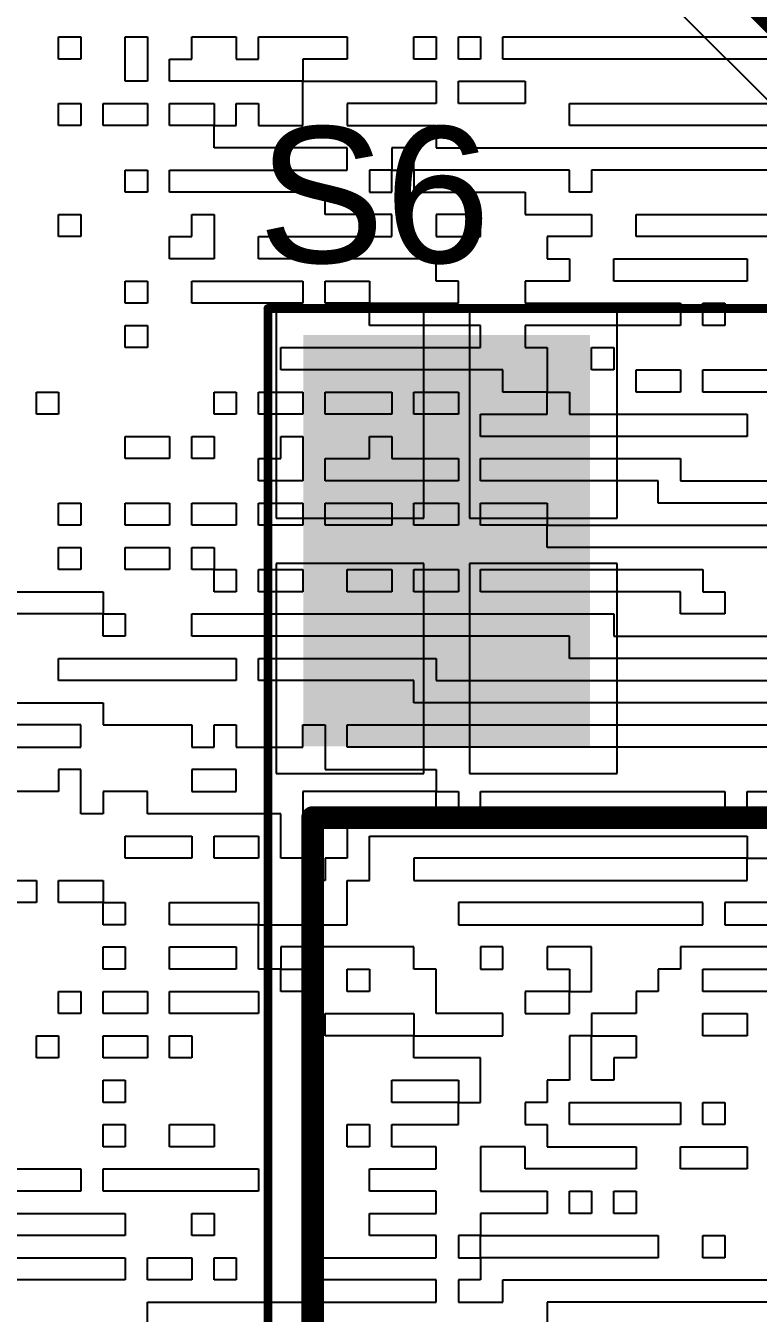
# Model space of a CAD drawing. Header units: inches. Extents: x 0.02 to 6.01, y 0.01 to 5.6.
# Drawn here: x 3.9937 to 4.1551, y 2.9088 to 3.1927 of the extents above; entities that cross this region are included whole.
import ezdxf

# ---------------------------------------------------------------- set-up
doc = ezdxf.new("R2010")
doc.units = ezdxf.units.IN
doc.header["$MEASUREMENT"] = 0
for name, color, linetype in [('Bottom Layer', 5, 'Continuous'), ('Bottom Overlay', 54, 'Continuous'), ('Mechanical 13', 56, 'Continuous'), ('Mechanical 15', 56, 'Continuous'), ('Top Layer', 1, 'Continuous'), ('Top Overlay', 2, 'Continuous'), ('Top Paste', 8, 'Continuous'), ('Top Solder', 216, 'Continuous')]:
    doc.layers.add(name, color=color, linetype=linetype)
doc.styles.add('Arial', font='', dxfattribs={"height": 0.2})
doc.styles.get('Arial').set_extended_font_data('Arial')

# ---------------------------------------------------------------- blocks, each defined once
blk = doc.blocks.new('SW_TL3301AF160QG_23')
at = {"layer": 'Top Layer'}
blk.add_hatch(color=1, dxfattribs=at).paths.add_polyline_path([(0.1378, 0.11614), (0.22047, 0.11614), (0.22047, 0.06102), (0.1378, 0.06102)])
at = {"layer": 'Top Paste'}
blk.add_hatch(color=8, dxfattribs=at).paths.add_polyline_path([(0.1378, 0.11614), (0.22047, 0.11614), (0.22047, 0.06102), (0.1378, 0.06102)])
at = {"layer": 'Top Solder'}
blk.add_hatch(color=216, dxfattribs=at).paths.add_polyline_path([(0.1338, 0.12014), (0.22447, 0.12014), (0.22447, 0.05702), (0.1338, 0.05702)])
at = {"layer": 'Mechanical 13'}
for points in [[(-0.11811, 0.11811, 0.005, 0.005, 0), (0.11811, 0.11811, 0.005, 0.005, 0)], [(0.11811, 0.11811, 0.005, 0.005, 0), (0.11811, -0.11811, 0.005, 0.005, 0)]]:
    blk.add_lwpolyline(points, format="xyseb", dxfattribs=at)
blk.add_lwpolyline([(0.11686, 0.11811, 0.0025, 0.0025, 1), (0.11936, 0.11811, 0.0025, 0.0025, 1)], format="xyseb", close=True, dxfattribs=at)
blk.add_lwpolyline([(0.11686, 0.11811, 0.0025, 0.0025, 1), (0.11936, 0.11811, 0.0025, 0.0025, 1)], format="xyseb", close=True, dxfattribs=at)
at = {"layer": 'Mechanical 15'}
for points in [[(-0.23031, 0.12795, 0.00197, 0.00197, 0), (0.23031, 0.12795, 0.00197, 0.00197, 0)], [(0.23031, 0.12795, 0.00197, 0.00197, 0), (0.23031, -0.12795, 0.00197, 0.00197, 0)]]:
    blk.add_lwpolyline(points, format="xyseb", dxfattribs=at)
blk.add_lwpolyline([(0.22982, 0.12795, 0.000984, 0.000984, 1), (0.23081, 0.12795, 0.000984, 0.000984, 1)], format="xyseb", close=True, dxfattribs=at)
blk.add_lwpolyline([(0.22982, 0.12795, 0.000984, 0.000984, 1), (0.23081, 0.12795, 0.000984, 0.000984, 1)], format="xyseb", close=True, dxfattribs=at)
at = {"layer": 'Top Overlay'}
for points in [[(-0.11811, 0.11811, 0.005, 0.005, 0), (0.11811, 0.11811, 0.005, 0.005, 0)], [(0.11811, 0.11811, 0.005, 0.005, 0), (0.11811, -0.11811, 0.005, 0.005, 0)]]:
    blk.add_lwpolyline(points, format="xyseb", dxfattribs=at)
blk.add_lwpolyline([(0.11686, 0.11811, 0.0025, 0.0025, 1), (0.11936, 0.11811, 0.0025, 0.0025, 1)], format="xyseb", close=True, dxfattribs=at)
blk.add_lwpolyline([(0.11686, 0.11811, 0.0025, 0.0025, 1), (0.11936, 0.11811, 0.0025, 0.0025, 1)], format="xyseb", close=True, dxfattribs=at)

msp = doc.modelspace()

# ---------------------------------------------------------------- linework, layer by layer
at = {"layer": 'Bottom Layer'}
msp.add_lwpolyline([(4.54993, 5.5954, 0.01, 0.01, -0.760418), (3.00371, 0.01993, 0.01, 0.01, 0)], format="xyseb", dxfattribs=at)
at = {"layer": 'Bottom Overlay'}
for p, q in [((4.00092, 3.18532), (4.00092, 3.19021)), ((4.00092, 3.19021), (4.00581, 3.19021)), ((4.00581, 3.19021), (4.00581, 3.18532)), ((4.0156, 3.18532), (4.0156, 3.19021)), ((4.0156, 3.19021), (4.02049, 3.19021)), ((4.02049, 3.19021), (4.02049, 3.18043)), ((4.03028, 3.18532), (4.03028, 3.19021)), ((4.03028, 3.19021), (4.04007, 3.19021)), ((4.04007, 3.19021), (4.04007, 3.18532)), ((4.04496, 3.18532), (4.04496, 3.19021)), ((4.04496, 3.19021), (4.06453, 3.19021)), ((4.06453, 3.19021), (4.06453, 3.18532)), ((4.07921, 3.19021), (4.08411, 3.19021)), ((4.07921, 3.18532), (4.07921, 3.19021)), ((4.08411, 3.19021), (4.08411, 3.18532)), ((4.089, 3.19021), (4.09389, 3.19021)), ((4.089, 3.18532), (4.089, 3.19021)), ((4.09389, 3.19021), (4.09389, 3.18532)), ((4.09879, 3.18532), (4.09879, 3.19021)), ((4.09879, 3.19021), (4.1624, 3.19021)), ((4.00581, 3.18532), (4.00092, 3.18532)), ((4.0156, 3.18043), (4.0156, 3.18532)), ((4.02539, 3.18043), (4.02539, 3.18532)), ((4.02539, 3.18532), (4.03028, 3.18532)), ((4.04007, 3.18532), (4.04496, 3.18532)), ((4.05475, 3.18532), (4.05475, 3.18043)), ((4.06453, 3.18532), (4.05475, 3.18532)), ((4.08411, 3.18532), (4.07921, 3.18532)), ((4.09389, 3.18532), (4.089, 3.18532)), ((4.16729, 3.18532), (4.09879, 3.18532)), ((4.02049, 3.18043), (4.0156, 3.18043)), ((4.05475, 3.18043), (4.02539, 3.18043)), ((4.05475, 3.17064), (4.05475, 3.18043)), ((4.05475, 3.18043), (4.08411, 3.18043)), ((4.08411, 3.18043), (4.08411, 3.17553)), ((4.089, 3.17553), (4.089, 3.18043)), ((4.089, 3.18043), (4.10368, 3.18043)), ((4.10368, 3.18043), (4.10368, 3.17553)), ((4.00092, 3.17064), (4.00092, 3.17553)), ((4.00092, 3.17553), (4.00581, 3.17553)), ((4.00581, 3.17553), (4.00581, 3.17064)), ((4.01071, 3.17064), (4.01071, 3.17553)), ((4.01071, 3.17553), (4.02049, 3.17553)), ((4.02049, 3.17553), (4.02049, 3.17064)), ((4.02539, 3.17553), (4.03028, 3.17553)), ((4.02539, 3.17064), (4.02539, 3.17553)), ((4.03028, 3.17553), (4.03517, 3.17553)), ((4.03517, 3.17553), (4.03517, 3.17064)), ((4.04007, 3.17064), (4.04007, 3.17553)), ((4.04007, 3.17553), (4.04496, 3.17553)), ((4.04496, 3.17553), (4.04496, 3.17064)), ((4.08411, 3.17553), (4.06453, 3.17553)), ((4.06453, 3.17553), (4.06453, 3.17064)), ((4.09879, 3.17553), (4.089, 3.17553)), ((4.10368, 3.17553), (4.09879, 3.17553)), ((4.11347, 3.17064), (4.11347, 3.17553)), ((4.11347, 3.17553), (4.17708, 3.17553)), ((4.00581, 3.17064), (4.00092, 3.17064)), ((4.02049, 3.17064), (4.01071, 3.17064)), ((4.03517, 3.17064), (4.02539, 3.17064)), ((4.03517, 3.16575), (4.03517, 3.17064)), ((4.03517, 3.17064), (4.04007, 3.17064)), ((4.04496, 3.17064), (4.05475, 3.17064)), ((4.06453, 3.17064), (4.08411, 3.17064)), ((4.08411, 3.17064), (4.08411, 3.16575)), ((4.14772, 3.17064), (4.11347, 3.17064)), ((4.15261, 3.17064), (4.14772, 3.17064)), ((4.17708, 3.17064), (4.15261, 3.17064)), ((4.06453, 3.16575), (4.03517, 3.16575)), ((4.06453, 3.16085), (4.06453, 3.16575)), ((4.07921, 3.16575), (4.07432, 3.16575)), ((4.07432, 3.16575), (4.07432, 3.16085)), ((4.07921, 3.16085), (4.07921, 3.16575)), ((4.08411, 3.16575), (4.17219, 3.16575)), ((4.0156, 3.15596), (4.0156, 3.16085)), ((4.0156, 3.16085), (4.02049, 3.16085)), ((4.02049, 3.16085), (4.02049, 3.15596)), ((4.02539, 3.15596), (4.02539, 3.16085)), ((4.02539, 3.16085), (4.06453, 3.16085)), ((4.07432, 3.16085), (4.06943, 3.16085)), ((4.06943, 3.16085), (4.06943, 3.15596)), ((4.07432, 3.16085), (4.07921, 3.16085)), ((4.07432, 3.15596), (4.07432, 3.16085)), ((4.11347, 3.16085), (4.07921, 3.16085)), ((4.07921, 3.16085), (4.07921, 3.15596)), ((4.11347, 3.15596), (4.11347, 3.16085)), ((4.17219, 3.16085), (4.11836, 3.16085)), ((4.11836, 3.16085), (4.11836, 3.15596)), ((4.02049, 3.15596), (4.0156, 3.15596)), ((4.05964, 3.15596), (4.02539, 3.15596)), ((4.05964, 3.15107), (4.05964, 3.15596)), ((4.06943, 3.15596), (4.07432, 3.15596)), ((4.07921, 3.15596), (4.10368, 3.15596)), ((4.10368, 3.15596), (4.10368, 3.15107)), ((4.11836, 3.15596), (4.11347, 3.15596)), ((4.00092, 3.14617), (4.00092, 3.15107)), ((4.00092, 3.15107), (4.00581, 3.15107)), ((4.00581, 3.15107), (4.00581, 3.14617)), ((4.03028, 3.14617), (4.03028, 3.15107)), ((4.03028, 3.15107), (4.03517, 3.15107)), ((4.03517, 3.15107), (4.03517, 3.14128)), ((4.07432, 3.15107), (4.05964, 3.15107)), ((4.07432, 3.14617), (4.07432, 3.15107)), ((4.09389, 3.15107), (4.08411, 3.15107)), ((4.08411, 3.15107), (4.08411, 3.14617)), ((4.09389, 3.14617), (4.09389, 3.15107)), ((4.10368, 3.15107), (4.11836, 3.15107)), ((4.11836, 3.15107), (4.11836, 3.14617)), ((4.12815, 3.14617), (4.12815, 3.15107)), ((4.12815, 3.15107), (4.14283, 3.15107)), ((4.14283, 3.15107), (4.14772, 3.15107)), ((4.14772, 3.15107), (4.1624, 3.15107)), ((4.00581, 3.14617), (4.00092, 3.14617)), ((4.02539, 3.14617), (4.03028, 3.14617)), ((4.02539, 3.14128), (4.02539, 3.14617)), ((4.04496, 3.14128), (4.04496, 3.14617)), ((4.04496, 3.14617), (4.07432, 3.14617)), ((4.08411, 3.14617), (4.09389, 3.14617)), ((4.11836, 3.14617), (4.10857, 3.14617)), ((4.10857, 3.14617), (4.10857, 3.14128)), ((4.1624, 3.14617), (4.12815, 3.14617)), ((4.03517, 3.14128), (4.02539, 3.14128)), ((4.08411, 3.14128), (4.04496, 3.14128)), ((4.08411, 3.13639), (4.08411, 3.14128)), ((4.10857, 3.14128), (4.11347, 3.14128)), ((4.11347, 3.14128), (4.11347, 3.13639)), ((4.12325, 3.13639), (4.12325, 3.14128)), ((4.12325, 3.14128), (4.15261, 3.14128)), ((4.15261, 3.14128), (4.15261, 3.13639)), ((4.0156, 3.13149), (4.0156, 3.13639)), ((4.0156, 3.13639), (4.02049, 3.13639)), ((4.02049, 3.13639), (4.02049, 3.13149)), ((4.03028, 3.13149), (4.03028, 3.13639)), ((4.03028, 3.13639), (4.04007, 3.13639)), ((4.04007, 3.13639), (4.04496, 3.13639)), ((4.04496, 3.13639), (4.05475, 3.13639)), ((4.05475, 3.13639), (4.05475, 3.13149)), ((4.05964, 3.13149), (4.05964, 3.13639)), ((4.05964, 3.13639), (4.06943, 3.13639)), ((4.06943, 3.13639), (4.06943, 3.13149)), ((4.089, 3.13639), (4.08411, 3.13639)), ((4.089, 3.13149), (4.089, 3.13639)), ((4.11347, 3.13639), (4.10368, 3.13639)), ((4.10368, 3.13639), (4.10368, 3.13149)), ((4.13304, 3.13639), (4.12325, 3.13639)), ((4.13793, 3.13639), (4.13304, 3.13639)), ((4.15261, 3.13639), (4.13793, 3.13639)), ((4.02049, 3.13149), (4.0156, 3.13149)), ((4.05475, 3.13149), (4.03028, 3.13149)), ((4.06453, 3.13149), (4.05964, 3.13149)), ((4.06943, 3.13149), (4.06453, 3.13149)), ((4.06943, 3.1266), (4.06943, 3.13149)), ((4.06943, 3.13149), (4.089, 3.13149)), ((4.10368, 3.13149), (4.13793, 3.13149)), ((4.13793, 3.13149), (4.13793, 3.1266)), ((4.14283, 3.13149), (4.14772, 3.13149)), ((4.14283, 3.1266), (4.14283, 3.13149)), ((4.14772, 3.13149), (4.14772, 3.1266)), ((4.0156, 3.12171), (4.0156, 3.1266)), ((4.0156, 3.1266), (4.02049, 3.1266)), ((4.02049, 3.1266), (4.02049, 3.12171)), ((4.09389, 3.1266), (4.06943, 3.1266)), ((4.09389, 3.12171), (4.09389, 3.1266)), ((4.13793, 3.1266), (4.10368, 3.1266)), ((4.10368, 3.1266), (4.10368, 3.12171)), ((4.14772, 3.1266), (4.14283, 3.1266)), ((4.02049, 3.12171), (4.0156, 3.12171)), ((4.04985, 3.11681), (4.04985, 3.12171)), ((4.04985, 3.12171), (4.09389, 3.12171)), ((4.10368, 3.12171), (4.10857, 3.12171)), ((4.10857, 3.12171), (4.10857, 3.11192)), ((4.11836, 3.12171), (4.12325, 3.12171)), ((4.11836, 3.11681), (4.11836, 3.12171)), ((4.12325, 3.12171), (4.12325, 3.11681)), ((4.09879, 3.11681), (4.04985, 3.11681)), ((4.09879, 3.11192), (4.09879, 3.11681)), ((4.12325, 3.11681), (4.11836, 3.11681)), ((4.12815, 3.11192), (4.12815, 3.11681)), ((4.12815, 3.11681), (4.13793, 3.11681)), ((4.13793, 3.11681), (4.13793, 3.11192)), ((4.14283, 3.11192), (4.14283, 3.11681)), ((4.14283, 3.11681), (4.17708, 3.11681)), ((3.99603, 3.11192), (4.00092, 3.11192)), ((3.99603, 3.10703), (3.99603, 3.11192)), ((4.00092, 3.11192), (4.00092, 3.10703)), ((4.03517, 3.11192), (4.04007, 3.11192)), ((4.03517, 3.10703), (4.03517, 3.11192)), ((4.04007, 3.11192), (4.04007, 3.10703)), ((4.04496, 3.10703), (4.04496, 3.11192)), ((4.04496, 3.11192), (4.05475, 3.11192)), ((4.05475, 3.11192), (4.05475, 3.10703)), ((4.05964, 3.10703), (4.05964, 3.11192)), ((4.05964, 3.11192), (4.06943, 3.11192)), ((4.06943, 3.11192), (4.07432, 3.11192)), ((4.07432, 3.11192), (4.07432, 3.10703)), ((4.07921, 3.10703), (4.07921, 3.11192)), ((4.07921, 3.11192), (4.08411, 3.11192)), ((4.08411, 3.11192), (4.089, 3.11192)), ((4.089, 3.11192), (4.089, 3.10703)), ((4.10857, 3.11192), (4.09879, 3.11192)), ((4.10857, 3.10703), (4.10857, 3.11192)), ((4.10857, 3.11192), (4.11347, 3.11192)), ((4.11347, 3.11192), (4.11347, 3.10703)), ((4.13304, 3.11192), (4.12815, 3.11192)), ((4.13793, 3.11192), (4.13304, 3.11192)), ((4.18197, 3.11192), (4.14283, 3.11192)), ((4.00092, 3.10703), (3.99603, 3.10703)), ((4.04007, 3.10703), (4.03517, 3.10703)), ((4.05475, 3.10703), (4.04496, 3.10703)), ((4.07432, 3.10703), (4.05964, 3.10703)), ((4.089, 3.10703), (4.07921, 3.10703)), ((4.09389, 3.10213), (4.09389, 3.10703)), ((4.09389, 3.10703), (4.10857, 3.10703)), ((4.11347, 3.10703), (4.15261, 3.10703)), ((4.15261, 3.10703), (4.15261, 3.10213)), ((4.0156, 3.10213), (4.02049, 3.10213)), ((4.0156, 3.09724), (4.0156, 3.10213)), ((4.02049, 3.10213), (4.02539, 3.10213)), ((4.02539, 3.10213), (4.02539, 3.09724)), ((4.03028, 3.09724), (4.03028, 3.10213)), ((4.03028, 3.10213), (4.03517, 3.10213)), ((4.03517, 3.10213), (4.03517, 3.09724)), ((4.04985, 3.10213), (4.05475, 3.10213)), ((4.04985, 3.09724), (4.04985, 3.10213)), ((4.05475, 3.10213), (4.05475, 3.09235)), ((4.06943, 3.09724), (4.06943, 3.10213)), ((4.06943, 3.10213), (4.07432, 3.10213)), ((4.07432, 3.10213), (4.07432, 3.09724)), ((4.09879, 3.10213), (4.09389, 3.10213)), ((4.15261, 3.10213), (4.09879, 3.10213)), ((4.02539, 3.09724), (4.0156, 3.09724)), ((4.03517, 3.09724), (4.03028, 3.09724)), ((4.04496, 3.09235), (4.04496, 3.09724)), ((4.04496, 3.09724), (4.04985, 3.09724)), ((4.05964, 3.09724), (4.06453, 3.09724)), ((4.05964, 3.09235), (4.05964, 3.09724)), ((4.06453, 3.09724), (4.06943, 3.09724)), ((4.07432, 3.09724), (4.089, 3.09724)), ((4.089, 3.09724), (4.089, 3.09235)), ((4.09389, 3.09235), (4.09389, 3.09724)), ((4.09389, 3.09724), (4.13793, 3.09724)), ((4.13793, 3.09724), (4.13793, 3.09235)), ((4.05475, 3.09235), (4.04496, 3.09235)), ((4.089, 3.09235), (4.05964, 3.09235)), ((4.12325, 3.09235), (4.09389, 3.09235)), ((4.12815, 3.09235), (4.12325, 3.09235)), ((4.13304, 3.09235), (4.12815, 3.09235)), ((4.13304, 3.08745), (4.13304, 3.09235)), ((4.13793, 3.09235), (4.1624, 3.09235)), ((4.00092, 3.08745), (4.00581, 3.08745)), ((4.00092, 3.08256), (4.00092, 3.08745)), ((4.00581, 3.08745), (4.00581, 3.08256)), ((4.0156, 3.08745), (4.02049, 3.08745)), ((4.0156, 3.08256), (4.0156, 3.08745)), ((4.02049, 3.08745), (4.02539, 3.08745)), ((4.02539, 3.08745), (4.02539, 3.08256)), ((4.03028, 3.08256), (4.03028, 3.08745)), ((4.03028, 3.08745), (4.04007, 3.08745)), ((4.04007, 3.08745), (4.04007, 3.08256)), ((4.04496, 3.08256), (4.04496, 3.08745)), ((4.04496, 3.08745), (4.04985, 3.08745)), ((4.04985, 3.08745), (4.05475, 3.08745)), ((4.05475, 3.08745), (4.05475, 3.08256)), ((4.05964, 3.08256), (4.05964, 3.08745)), ((4.05964, 3.08745), (4.06453, 3.08745)), ((4.06453, 3.08745), (4.06943, 3.08745)), ((4.06943, 3.08745), (4.07432, 3.08745)), ((4.07432, 3.08745), (4.07432, 3.08256)), ((4.07921, 3.08256), (4.07921, 3.08745)), ((4.07921, 3.08745), (4.089, 3.08745)), ((4.089, 3.08745), (4.089, 3.08256)), ((4.09389, 3.08256), (4.09389, 3.08745)), ((4.09389, 3.08745), (4.10857, 3.08745)), ((4.10857, 3.08745), (4.10857, 3.08256)), ((4.1624, 3.08745), (4.13304, 3.08745)), ((4.00581, 3.08256), (4.00092, 3.08256)), ((4.02539, 3.08256), (4.0156, 3.08256)), ((4.03517, 3.08256), (4.03028, 3.08256)), ((4.04007, 3.08256), (4.03517, 3.08256)), ((4.05475, 3.08256), (4.04496, 3.08256)), ((4.07432, 3.08256), (4.05964, 3.08256)), ((4.089, 3.08256), (4.07921, 3.08256)), ((4.09879, 3.08256), (4.09389, 3.08256)), ((4.10857, 3.08256), (4.09879, 3.08256)), ((4.10857, 3.07767), (4.10857, 3.08256)), ((4.10857, 3.08256), (4.14283, 3.08256)), ((4.14283, 3.08256), (4.14772, 3.08256)), ((4.14772, 3.08256), (4.16729, 3.08256)), ((4.00092, 3.07277), (4.00092, 3.07767)), ((4.00092, 3.07767), (4.00581, 3.07767)), ((4.00581, 3.07767), (4.00581, 3.07277)), ((4.0156, 3.07277), (4.0156, 3.07767)), ((4.0156, 3.07767), (4.02539, 3.07767)), ((4.02539, 3.07767), (4.02539, 3.07277)), ((4.03028, 3.07277), (4.03028, 3.07767)), ((4.03028, 3.07767), (4.03517, 3.07767)), ((4.03517, 3.07767), (4.03517, 3.07277)), ((4.16729, 3.07767), (4.10857, 3.07767)), ((4.00581, 3.07277), (4.00092, 3.07277)), ((4.02049, 3.07277), (4.0156, 3.07277)), ((4.02539, 3.07277), (4.02049, 3.07277)), ((4.03517, 3.07277), (4.03028, 3.07277)), ((4.03517, 3.06788), (4.03517, 3.07277)), ((4.03517, 3.07277), (4.04007, 3.07277)), ((4.04007, 3.07277), (4.04007, 3.06788)), ((4.04496, 3.06788), (4.04496, 3.07277)), ((4.04496, 3.07277), (4.05475, 3.07277)), ((4.05475, 3.07277), (4.05475, 3.06788)), ((4.06453, 3.06788), (4.06453, 3.07277)), ((4.06453, 3.07277), (4.07432, 3.07277)), ((4.07432, 3.07277), (4.07432, 3.06788)), ((4.07921, 3.07277), (4.08411, 3.07277)), ((4.07921, 3.06788), (4.07921, 3.07277)), ((4.08411, 3.07277), (4.089, 3.07277)), ((4.089, 3.07277), (4.089, 3.06788)), ((4.09389, 3.06788), (4.09389, 3.07277)), ((4.09389, 3.07277), (4.13304, 3.07277)), ((4.13304, 3.07277), (4.13793, 3.07277)), ((4.13793, 3.07277), (4.14283, 3.07277)), ((4.14283, 3.07277), (4.14283, 3.06788)), ((3.95199, 3.06788), (4.01071, 3.06788)), ((4.01071, 3.06788), (4.01071, 3.06299)), ((4.04007, 3.06788), (4.03517, 3.06788)), ((4.04985, 3.06788), (4.04496, 3.06788)), ((4.05475, 3.06788), (4.04985, 3.06788)), ((4.06943, 3.06788), (4.06453, 3.06788)), ((4.07432, 3.06788), (4.06943, 3.06788)), ((4.089, 3.06788), (4.07921, 3.06788)), ((4.13793, 3.06788), (4.09389, 3.06788)), ((4.13793, 3.06299), (4.13793, 3.06788)), ((4.14283, 3.06788), (4.14772, 3.06788)), ((4.14772, 3.06788), (4.14772, 3.06299)), ((4.01071, 3.06299), (3.95199, 3.06299)), ((4.01071, 3.06299), (4.0156, 3.06299)), ((4.01071, 3.05809), (4.01071, 3.06299)), ((4.0156, 3.06299), (4.0156, 3.05809)), ((4.03028, 3.05809), (4.03028, 3.06299)), ((4.03028, 3.06299), (4.07921, 3.06299)), ((4.07921, 3.06299), (4.08411, 3.06299)), ((4.08411, 3.06299), (4.12325, 3.06299)), ((4.12325, 3.06299), (4.12325, 3.05809)), ((4.14772, 3.06299), (4.13793, 3.06299)), ((4.0156, 3.05809), (4.01071, 3.05809)), ((4.11347, 3.05809), (4.03028, 3.05809)), ((4.11347, 3.0532), (4.11347, 3.05809)), ((4.12325, 3.05809), (4.16729, 3.05809)), ((4.00092, 3.04831), (4.00092, 3.0532)), ((4.00092, 3.0532), (4.04007, 3.0532)), ((4.04007, 3.0532), (4.04007, 3.04831)), ((4.04496, 3.04831), (4.04496, 3.0532)), ((4.04496, 3.0532), (4.08411, 3.0532)), ((4.08411, 3.0532), (4.08411, 3.04831)), ((4.16729, 3.0532), (4.11347, 3.0532)), ((4.04007, 3.04831), (4.00092, 3.04831)), ((4.07921, 3.04831), (4.04496, 3.04831)), ((4.07921, 3.04341), (4.07921, 3.04831)), ((4.08411, 3.04831), (4.13793, 3.04831)), ((4.13793, 3.04831), (4.14283, 3.04831)), ((4.14283, 3.04831), (4.18197, 3.04831)), ((3.98624, 3.04341), (4.01071, 3.04341)), ((4.01071, 3.04341), (4.01071, 3.03852)), ((4.18687, 3.04341), (4.07921, 3.04341)), ((4.00581, 3.03852), (3.98624, 3.03852)), ((4.00581, 3.03363), (4.00581, 3.03852)), ((4.01071, 3.03852), (4.03028, 3.03852)), ((4.03028, 3.03852), (4.03028, 3.03363)), ((4.03517, 3.03363), (4.03517, 3.03852)), ((4.03517, 3.03852), (4.04007, 3.03852)), ((4.04007, 3.03852), (4.04007, 3.03363)), ((4.05475, 3.03363), (4.05475, 3.03852)), ((4.05475, 3.03852), (4.05964, 3.03852)), ((4.05964, 3.03852), (4.05964, 3.02873)), ((4.06453, 3.03363), (4.06453, 3.03852)), ((4.06453, 3.03852), (4.089, 3.03852)), ((4.089, 3.03852), (4.09389, 3.03852)), ((4.09389, 3.03852), (4.20155, 3.03852)), ((3.98135, 3.03363), (4.00581, 3.03363)), ((4.03028, 3.03363), (4.03517, 3.03363)), ((4.04007, 3.03363), (4.05475, 3.03363)), ((4.20155, 3.03363), (4.06453, 3.03363)), ((4.00581, 3.02873), (4.00092, 3.02873)), ((4.00092, 3.02873), (4.00092, 3.02384)), ((4.00581, 3.01895), (4.00581, 3.02873)), ((4.04007, 3.02873), (4.03028, 3.02873)), ((4.03028, 3.02873), (4.03028, 3.02384)), ((4.04007, 3.02384), (4.04007, 3.02873)), ((4.05964, 3.02873), (4.08411, 3.02873)), ((4.08411, 3.02873), (4.08411, 3.02384)), ((4.00092, 3.02384), (3.99113, 3.02384)), ((4.02049, 3.02384), (4.01071, 3.02384)), ((4.01071, 3.02384), (4.01071, 3.01895)), ((4.02049, 3.01895), (4.02049, 3.02384)), ((4.03028, 3.02384), (4.04007, 3.02384)), ((4.08411, 3.02384), (4.05475, 3.02384)), ((4.05475, 3.02384), (4.05475, 3.01895)), ((4.08411, 3.01895), (4.08411, 3.02384)), ((4.08411, 3.02384), (4.089, 3.02384)), ((4.089, 3.02384), (4.089, 3.01895)), ((4.09389, 3.01895), (4.09389, 3.02384)), ((4.09389, 3.02384), (4.12325, 3.02384)), ((4.12325, 3.02384), (4.12815, 3.02384)), ((4.12815, 3.02384), (4.14772, 3.02384)), ((4.14772, 3.02384), (4.14772, 3.01895)), ((4.15261, 3.01895), (4.15261, 3.02384)), ((4.15261, 3.02384), (4.15751, 3.02384)), ((4.01071, 3.01895), (4.00581, 3.01895)), ((4.04985, 3.01895), (4.02049, 3.01895)), ((4.04985, 3.00916), (4.04985, 3.01895)), ((4.05475, 3.01895), (4.06453, 3.01895)), ((4.06453, 3.01895), (4.06453, 3.00916)), ((4.089, 3.01895), (4.08411, 3.01895)), ((4.14772, 3.01895), (4.09389, 3.01895)), ((4.15751, 3.01895), (4.15261, 3.01895)), ((4.0156, 3.00916), (4.0156, 3.01405)), ((4.0156, 3.01405), (4.02539, 3.01405)), ((4.02539, 3.01405), (4.03028, 3.01405)), ((4.03028, 3.01405), (4.03028, 3.00916)), ((4.03517, 3.00916), (4.03517, 3.01405)), ((4.03517, 3.01405), (4.04496, 3.01405)), ((4.04496, 3.01405), (4.04496, 3.00916)), ((4.06943, 3.00427), (4.06943, 3.01405)), ((4.06943, 3.01405), (4.15261, 3.01405)), ((4.15261, 3.01405), (4.15261, 3.00916)), ((4.03028, 3.00916), (4.0156, 3.00916)), ((4.04496, 3.00916), (4.03517, 3.00916)), ((4.05475, 3.00916), (4.04985, 3.00916)), ((4.05475, 3.00427), (4.05475, 3.00916)), ((4.06453, 3.00916), (4.05964, 3.00916)), ((4.05964, 3.00916), (4.05964, 3.00427)), ((4.15261, 3.00916), (4.07921, 3.00916)), ((4.07921, 3.00916), (4.07921, 3.00427)), ((4.15261, 3.00916), (4.16729, 3.00916)), ((4.15261, 3.00427), (4.15261, 3.00916)), ((3.99113, 3.00427), (3.99603, 3.00427)), ((3.99603, 3.00427), (3.99603, 2.99937)), ((4.00092, 2.99937), (4.00092, 3.00427)), ((4.00092, 3.00427), (4.01071, 3.00427)), ((4.01071, 3.00427), (4.01071, 2.99937)), ((4.05964, 3.00427), (4.05475, 3.00427)), ((4.06453, 2.99448), (4.06453, 3.00427)), ((4.06453, 3.00427), (4.06943, 3.00427)), ((4.07921, 3.00427), (4.15261, 3.00427)), ((3.99603, 2.99937), (3.99113, 2.99937)), ((4.01071, 2.99937), (4.00092, 2.99937)), ((4.01071, 2.99937), (4.0156, 2.99937)), ((4.01071, 2.99448), (4.01071, 2.99937)), ((4.0156, 2.99937), (4.0156, 2.99448)), ((4.02539, 2.99937), (4.03028, 2.99937)), ((4.02539, 2.99448), (4.02539, 2.99937)), ((4.03028, 2.99937), (4.04496, 2.99937)), ((4.04496, 2.99937), (4.04496, 2.99448)), ((4.14283, 2.99937), (4.089, 2.99937)), ((4.089, 2.99937), (4.089, 2.99448)), ((4.14283, 2.99448), (4.14283, 2.99937)), ((4.15751, 2.99937), (4.14772, 2.99937)), ((4.14772, 2.99937), (4.14772, 2.99448)), ((4.0156, 2.99448), (4.01071, 2.99448)), ((4.04496, 2.99448), (4.02539, 2.99448)), ((4.04496, 2.98469), (4.04496, 2.99448)), ((4.04496, 2.99448), (4.06453, 2.99448)), ((4.089, 2.99448), (4.14283, 2.99448)), ((4.14772, 2.99448), (4.1624, 2.99448)), ((4.01071, 2.98469), (4.01071, 2.98959)), ((4.01071, 2.98959), (4.0156, 2.98959)), ((4.0156, 2.98959), (4.0156, 2.98469)), ((4.02539, 2.98469), (4.02539, 2.98959)), ((4.02539, 2.98959), (4.04007, 2.98959)), ((4.04007, 2.98959), (4.04007, 2.98469)), ((4.07921, 2.98959), (4.04985, 2.98959)), ((4.04985, 2.98959), (4.04985, 2.98469)), ((4.07921, 2.98469), (4.07921, 2.98959)), ((4.09879, 2.98959), (4.09389, 2.98959)), ((4.09389, 2.98959), (4.09389, 2.98469)), ((4.09879, 2.98469), (4.09879, 2.98959)), ((4.11836, 2.98959), (4.10857, 2.98959)), ((4.10857, 2.98959), (4.10857, 2.98469)), ((4.11836, 2.9798), (4.11836, 2.98959)), ((4.1624, 2.98959), (4.13793, 2.98959)), ((4.13793, 2.98959), (4.13793, 2.98469)), ((4.0156, 2.98469), (4.01071, 2.98469)), ((4.04007, 2.98469), (4.02539, 2.98469)), ((4.04985, 2.98469), (4.04496, 2.98469)), ((4.04985, 2.98469), (4.05475, 2.98469)), ((4.04985, 2.9798), (4.04985, 2.98469)), ((4.05475, 2.98469), (4.05475, 2.9798)), ((4.06453, 2.98469), (4.06943, 2.98469)), ((4.06453, 2.9798), (4.06453, 2.98469)), ((4.06943, 2.98469), (4.06943, 2.9798)), ((4.08411, 2.98469), (4.07921, 2.98469)), ((4.08411, 2.97491), (4.08411, 2.98469)), ((4.09389, 2.98469), (4.09879, 2.98469)), ((4.10857, 2.98469), (4.11347, 2.98469)), ((4.11347, 2.98469), (4.11347, 2.9798)), ((4.13793, 2.98469), (4.13304, 2.98469)), ((4.13304, 2.98469), (4.13304, 2.9798)), ((4.14283, 2.9798), (4.14283, 2.98469)), ((4.14283, 2.98469), (4.15261, 2.98469)), ((4.15261, 2.98469), (4.15751, 2.98469)), ((4.00092, 2.97491), (4.00092, 2.9798)), ((4.00092, 2.9798), (4.00581, 2.9798)), ((4.00581, 2.9798), (4.00581, 2.97491)), ((4.01071, 2.97491), (4.01071, 2.9798)), ((4.01071, 2.9798), (4.0156, 2.9798)), ((4.0156, 2.9798), (4.02049, 2.9798)), ((4.02049, 2.9798), (4.02049, 2.97491)), ((4.02539, 2.97491), (4.02539, 2.9798)), ((4.02539, 2.9798), (4.04496, 2.9798)), ((4.04496, 2.9798), (4.04496, 2.97491)), ((4.05475, 2.9798), (4.04985, 2.9798)), ((4.06943, 2.9798), (4.06453, 2.9798)), ((4.11347, 2.9798), (4.10368, 2.9798)), ((4.10368, 2.9798), (4.10368, 2.97491)), ((4.11347, 2.9798), (4.11836, 2.9798)), ((4.11347, 2.97491), (4.11347, 2.9798)), ((4.13304, 2.9798), (4.12815, 2.9798)), ((4.12815, 2.9798), (4.12815, 2.97491)), ((4.23091, 2.9798), (4.14283, 2.9798)), ((4.00581, 2.97491), (4.00092, 2.97491)), ((4.02049, 2.97491), (4.01071, 2.97491)), ((4.03028, 2.97491), (4.02539, 2.97491)), ((4.04496, 2.97491), (4.03028, 2.97491)), ((4.05964, 2.97001), (4.05964, 2.97491)), ((4.05964, 2.97491), (4.07921, 2.97491)), ((4.07921, 2.97491), (4.07921, 2.97001)), ((4.09879, 2.97491), (4.08411, 2.97491)), ((4.09879, 2.97001), (4.09879, 2.97491)), ((4.10368, 2.97491), (4.11347, 2.97491)), ((4.12815, 2.97491), (4.11836, 2.97491)), ((4.11836, 2.97491), (4.11836, 2.97001)), ((4.14283, 2.97491), (4.14772, 2.97491)), ((4.14283, 2.97001), (4.14283, 2.97491)), ((4.14772, 2.97491), (4.15261, 2.97491)), ((4.15261, 2.97491), (4.15261, 2.97001)), ((3.99603, 2.96512), (3.99603, 2.97001)), ((3.99603, 2.97001), (4.00092, 2.97001)), ((4.00092, 2.97001), (4.00092, 2.96512)), ((4.01071, 2.97001), (4.0156, 2.97001)), ((4.01071, 2.96512), (4.01071, 2.97001)), ((4.0156, 2.97001), (4.02049, 2.97001)), ((4.02049, 2.97001), (4.02049, 2.96512)), ((4.02539, 2.97001), (4.03028, 2.97001)), ((4.02539, 2.96512), (4.02539, 2.97001)), ((4.03028, 2.97001), (4.03028, 2.96512)), ((4.07921, 2.97001), (4.05964, 2.97001)), ((4.07921, 2.96512), (4.07921, 2.97001)), ((4.07921, 2.97001), (4.09879, 2.97001)), ((4.11836, 2.97001), (4.11347, 2.97001)), ((4.11347, 2.97001), (4.11347, 2.96023)), ((4.11836, 2.96023), (4.11836, 2.97001)), ((4.11836, 2.97001), (4.12815, 2.97001)), ((4.12815, 2.97001), (4.12815, 2.96512)), ((4.15261, 2.97001), (4.14283, 2.97001)), ((4.00092, 2.96512), (3.99603, 2.96512)), ((4.02049, 2.96512), (4.01071, 2.96512)), ((4.03028, 2.96512), (4.02539, 2.96512)), ((4.09389, 2.96512), (4.07921, 2.96512)), ((4.09389, 2.95533), (4.09389, 2.96512)), ((4.12815, 2.96512), (4.12325, 2.96512)), ((4.12325, 2.96512), (4.12325, 2.96023)), ((4.01071, 2.95533), (4.01071, 2.96023)), ((4.01071, 2.96023), (4.0156, 2.96023)), ((4.0156, 2.96023), (4.0156, 2.95533)), ((4.07432, 2.95533), (4.07432, 2.96023)), ((4.07432, 2.96023), (4.089, 2.96023)), ((4.089, 2.96023), (4.089, 2.95533)), ((4.11347, 2.96023), (4.10857, 2.96023)), ((4.10857, 2.96023), (4.10857, 2.95533)), ((4.12325, 2.96023), (4.11836, 2.96023)), ((4.0156, 2.95533), (4.01071, 2.95533)), ((4.07921, 2.95533), (4.07432, 2.95533)), ((4.089, 2.95533), (4.07921, 2.95533)), ((4.089, 2.95044), (4.089, 2.95533)), ((4.089, 2.95533), (4.09389, 2.95533)), ((4.10857, 2.95533), (4.10368, 2.95533)), ((4.10368, 2.95533), (4.10368, 2.95044)), ((4.11347, 2.95044), (4.11347, 2.95533)), ((4.11347, 2.95533), (4.13304, 2.95533)), ((4.13304, 2.95533), (4.13793, 2.95533)), ((4.13793, 2.95533), (4.13793, 2.95044)), ((4.14283, 2.95044), (4.14283, 2.95533)), ((4.14283, 2.95533), (4.14772, 2.95533)), ((4.14772, 2.95533), (4.14772, 2.95044)), ((4.01071, 2.94555), (4.01071, 2.95044)), ((4.01071, 2.95044), (4.0156, 2.95044)), ((4.0156, 2.95044), (4.0156, 2.94555)), ((4.02539, 2.94555), (4.02539, 2.95044)), ((4.02539, 2.95044), (4.03517, 2.95044)), ((4.03517, 2.95044), (4.03517, 2.94555)), ((4.06453, 2.94555), (4.06453, 2.95044)), ((4.06453, 2.95044), (4.06943, 2.95044)), ((4.06943, 2.95044), (4.06943, 2.94555)), ((4.07432, 2.94555), (4.07432, 2.95044)), ((4.07432, 2.95044), (4.089, 2.95044)), ((4.10368, 2.95044), (4.10857, 2.95044)), ((4.10857, 2.95044), (4.10857, 2.94555)), ((4.13793, 2.95044), (4.11347, 2.95044)), ((4.14772, 2.95044), (4.14283, 2.95044)), ((4.0156, 2.94555), (4.01071, 2.94555)), ((4.03517, 2.94555), (4.02539, 2.94555)), ((4.06943, 2.94555), (4.06453, 2.94555)), ((4.08411, 2.94555), (4.07432, 2.94555)), ((4.08411, 2.94065), (4.08411, 2.94555)), ((4.10368, 2.94555), (4.09389, 2.94555)), ((4.09389, 2.94555), (4.09389, 2.93576)), ((4.10368, 2.94065), (4.10368, 2.94555)), ((4.10857, 2.94555), (4.12815, 2.94555)), ((4.12815, 2.94555), (4.12815, 2.94065)), ((4.13793, 2.94065), (4.13793, 2.94555)), ((4.13793, 2.94555), (4.15261, 2.94555)), ((4.15261, 2.94555), (4.15261, 2.94065)), ((3.99113, 2.94065), (4.00092, 2.94065)), ((4.00092, 2.94065), (4.00581, 2.94065)), ((4.00581, 2.94065), (4.00581, 2.93576)), ((4.01071, 2.93576), (4.01071, 2.94065)), ((4.01071, 2.94065), (4.02049, 2.94065)), ((4.02049, 2.94065), (4.02539, 2.94065)), ((4.02539, 2.94065), (4.04496, 2.94065)), ((4.04496, 2.94065), (4.04496, 2.93576)), ((4.06943, 2.93576), (4.06943, 2.94065)), ((4.06943, 2.94065), (4.08411, 2.94065)), ((4.12815, 2.94065), (4.10368, 2.94065)), ((4.15261, 2.94065), (4.13793, 2.94065)), ((4.00581, 2.93576), (3.99113, 2.93576)), ((4.04496, 2.93576), (4.01071, 2.93576)), ((4.08411, 2.93576), (4.06943, 2.93576)), ((4.08411, 2.93087), (4.08411, 2.93576)), ((4.09389, 2.93576), (4.10857, 2.93576)), ((4.10857, 2.93576), (4.10857, 2.93087)), ((4.11347, 2.93087), (4.11347, 2.93576)), ((4.11347, 2.93576), (4.11836, 2.93576)), ((4.11836, 2.93576), (4.11836, 2.93087)), ((4.12325, 2.93087), (4.12325, 2.93576)), ((4.12325, 2.93576), (4.12815, 2.93576)), ((4.12815, 2.93576), (4.12815, 2.93087)), ((3.96177, 2.93087), (4.0156, 2.93087)), ((4.0156, 2.93087), (4.0156, 2.92597)), ((4.03028, 2.93087), (4.03517, 2.93087)), ((4.03028, 2.92597), (4.03028, 2.93087)), ((4.03517, 2.93087), (4.03517, 2.92597)), ((4.06943, 2.92597), (4.06943, 2.93087)), ((4.06943, 2.93087), (4.08411, 2.93087)), ((4.10857, 2.93087), (4.09389, 2.93087)), ((4.09389, 2.93087), (4.09389, 2.92597)), ((4.11836, 2.93087), (4.11347, 2.93087)), ((4.12815, 2.93087), (4.12325, 2.93087)), ((4.0156, 2.92597), (3.96177, 2.92597)), ((4.03517, 2.92597), (4.03028, 2.92597)), ((4.08411, 2.92597), (4.06943, 2.92597)), ((4.08411, 2.92108), (4.08411, 2.92597)), ((4.09389, 2.92597), (4.089, 2.92597)), ((4.089, 2.92597), (4.089, 2.92108)), ((4.09389, 2.92108), (4.09389, 2.92597)), ((4.09389, 2.92597), (4.12815, 2.92597)), ((4.12815, 2.92597), (4.13304, 2.92597)), ((4.13304, 2.92597), (4.13304, 2.92108)), ((4.14283, 2.92597), (4.14772, 2.92597)), ((4.14283, 2.92108), (4.14283, 2.92597)), ((4.14772, 2.92597), (4.14772, 2.92108)), ((3.99113, 2.92108), (4.0156, 2.92108)), ((4.0156, 2.92108), (4.0156, 2.91619)), ((4.02049, 2.91619), (4.02049, 2.92108)), ((4.02049, 2.92108), (4.03028, 2.92108)), ((4.03028, 2.92108), (4.03028, 2.91619)), ((4.03517, 2.91619), (4.03517, 2.92108)), ((4.03517, 2.92108), (4.04007, 2.92108)), ((4.04007, 2.92108), (4.04007, 2.91619)), ((4.05475, 2.91619), (4.05475, 2.92108)), ((4.05475, 2.92108), (4.08411, 2.92108)), ((4.089, 2.92108), (4.09389, 2.92108)), ((4.13304, 2.92108), (4.09389, 2.92108)), ((4.09389, 2.92108), (4.09389, 2.91619)), ((4.14772, 2.92108), (4.14283, 2.92108)), ((4.00092, 2.91619), (3.99113, 2.91619)), ((4.00581, 2.91619), (4.00092, 2.91619)), ((4.0156, 2.91619), (4.00581, 2.91619)), ((4.02539, 2.91619), (4.02049, 2.91619)), ((4.03028, 2.91619), (4.02539, 2.91619)), ((4.04007, 2.91619), (4.03517, 2.91619)), ((4.08411, 2.91619), (4.05475, 2.91619)), ((4.08411, 2.91129), (4.08411, 2.91619)), ((4.09389, 2.91619), (4.089, 2.91619)), ((4.089, 2.91619), (4.089, 2.91129)), ((4.09879, 2.91129), (4.09879, 2.91619)), ((4.09879, 2.91619), (4.16729, 2.91619)), ((4.02049, 2.9064), (4.02049, 2.91129)), ((4.02049, 2.91129), (4.08411, 2.91129)), ((4.089, 2.91129), (4.09879, 2.91129)), ((4.16729, 2.91129), (4.10857, 2.91129)), ((4.10857, 2.91129), (4.10857, 2.9064))]:
    msp.add_line(p, q, dxfattribs=at)
at = {"layer": 'Top Layer'}
for p, q in [((4.12629, 3.20709), (4.22602, 3.10735)), ((4.08142, 3.13047), (4.04886, 3.13047)), ((4.04886, 3.13047), (4.04886, 3.08413)), ((4.08142, 3.08413), (4.08142, 3.13047)), ((4.12398, 3.13047), (4.09142, 3.13047)), ((4.09142, 3.13047), (4.09142, 3.08413)), ((4.12398, 3.08413), (4.12398, 3.13047)), ((4.04886, 3.08413), (4.08142, 3.08413)), ((4.09142, 3.08413), (4.12398, 3.08413)), ((4.08142, 3.07413), (4.04886, 3.07413)), ((4.04886, 3.07413), (4.04886, 3.0278)), ((4.08142, 3.0278), (4.08142, 3.07413)), ((4.12398, 3.07413), (4.09142, 3.07413)), ((4.09142, 3.07413), (4.09142, 3.0278)), ((4.12398, 3.0278), (4.12398, 3.07413)), ((4.04886, 3.0278), (4.08142, 3.0278)), ((4.09142, 3.0278), (4.12398, 3.0278))]:
    msp.add_line(p, q, dxfattribs=at)
for points in [[(4.54809, 5.5936, 0.01, 0.01, -0.760418), (3.00187, 0.01813, 0.01, 0.01, 0)], [(4.13262, 3.22238, 0.01, 0.01, 0), (4.23953, 3.11547, 0.01, 0.01, 0)]]:
    msp.add_lwpolyline(points, format="xyseb", dxfattribs=at)

# ---------------------------------------------------------------- block references
at = {"rotation": 90}
msp.add_blockref('SW_TL3301AF160QG_23', (4.175, 2.9), dxfattribs=at)

# ---------------------------------------------------------------- texts
at = {"layer": 'Top Overlay', "style": 'Arial'}
msp.add_text('S6', height=0.03, dxfattribs=at).set_placement((4.04483, 3.14042))

doc.saveas('drawing.dxf')
